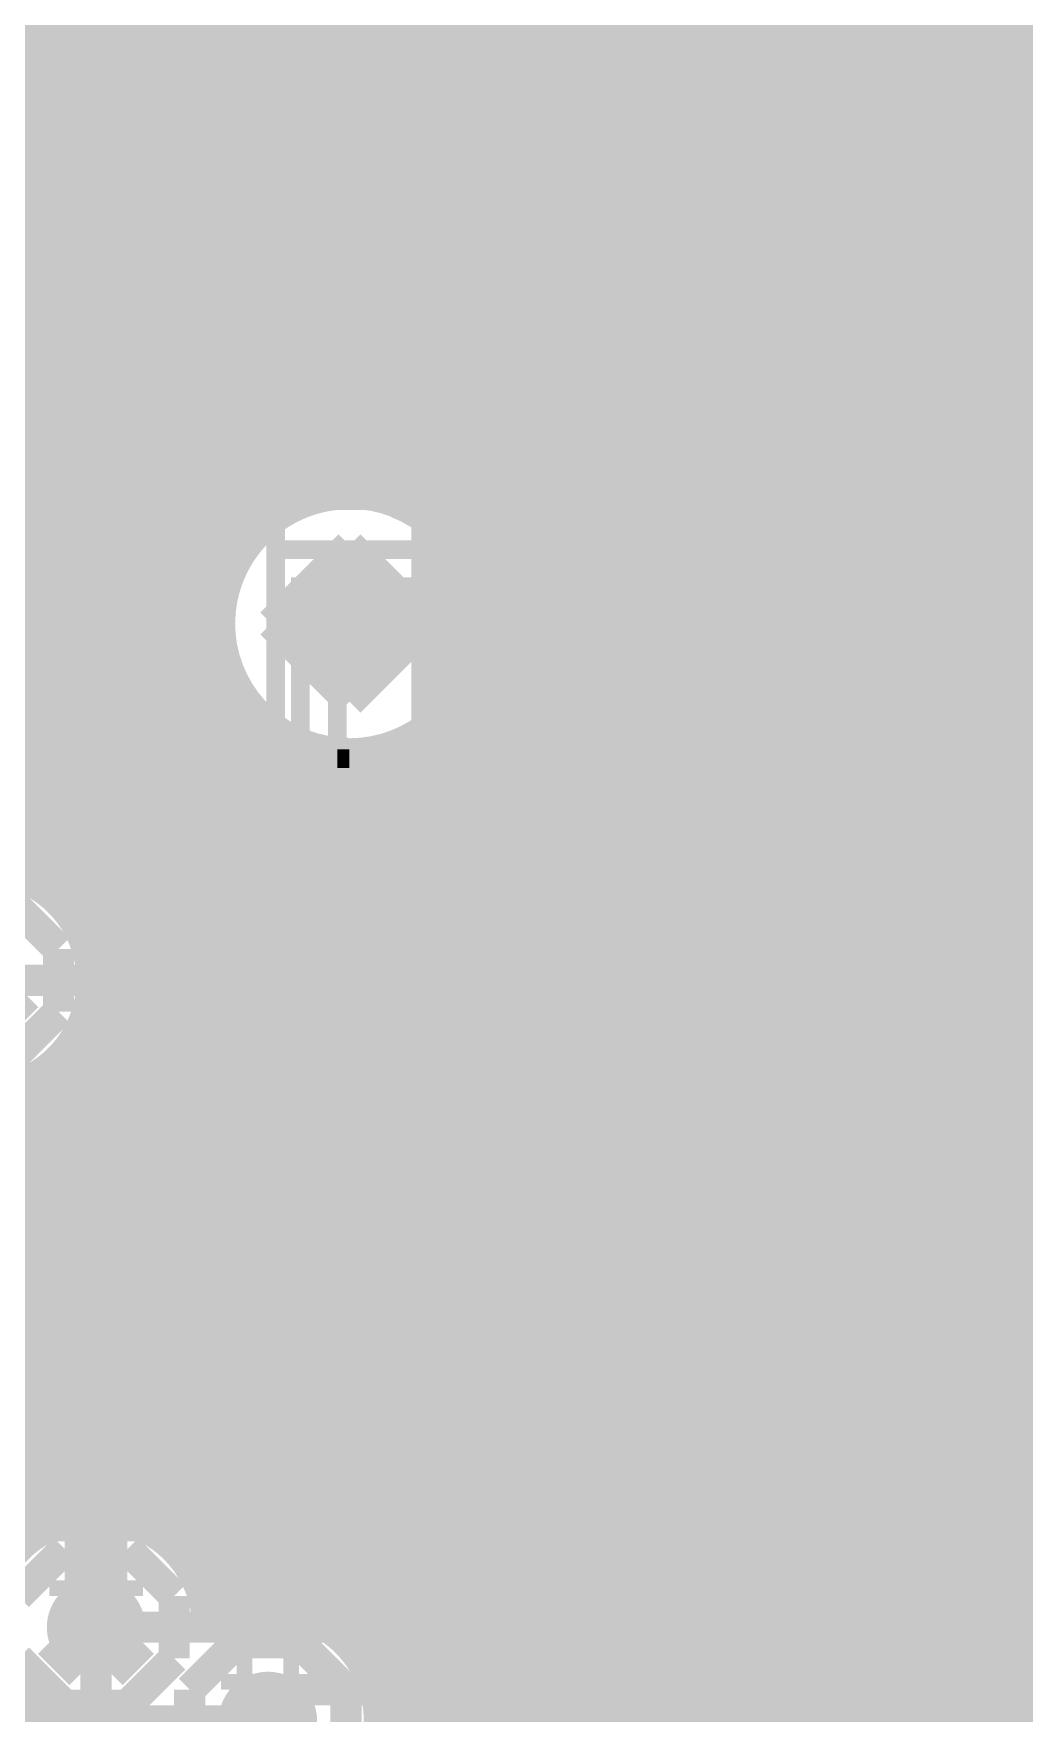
# Model space of a CAD drawing. Extents: x 980 to 1163, y 595 to 881.
# Drawn here: x 1096.91 to 1104.97, y 792.87 to 806.52 of the extents above; entities that cross this region are included whole.
import ezdxf

# ---------------------------------------------------------------- set-up
doc = ezdxf.new("R2010")
doc.units = 0
doc.header["$LTSCALE"] = 10
doc.header["$MEASUREMENT"] = 0
doc.layers.get('0').update_dxf_attribs({"linetype": 'CONTINUOUS'})
for name, color, linetype in [('22-304-2_BOT', 7, 'CONTINUOUS'), ('22-304-2_DRD', 7, 'CONTINUOUS'), ('22-304-2_DRL', 2, 'CONTINUOUS'), ('22-304-2_IN1', 4, 'CONTINUOUS'), ('22-304-2_IN2', 3, 'CONTINUOUS'), ('22-304-2_SMT', 10, 'CONTINUOUS'), ('22-304-2_SPT', 9, 'CONTINUOUS'), ('22-304-2_SST', 11, 'CONTINUOUS'), ('22-304-2_TOP', 13, 'CONTINUOUS'), ('THRUHOLE_NPT', 15, 'CONTINUOUS'), ('THRUHOLE_TAP', 7, 'CONTINUOUS')]:
    doc.layers.add(name, color=color, linetype=linetype)

# ---------------------------------------------------------------- blocks, each defined once
blk = doc.blocks.new('ROUND_16')
at = {"const_width": 0.54991}
blk.add_lwpolyline([(-0.274954, 0, 1), (0.274954, 0, 1)], format="xyb", close=True, dxfattribs=at)
blk = doc.blocks.new('ROUND_39')
at = {"const_width": 0.40005}
blk.add_lwpolyline([(-0.200024, 0, 1), (0.200024, 0, 1)], format="xyb", close=True, dxfattribs=at)
blk = doc.blocks.new('ROUND_87')
at = {"const_width": 0.10033}
blk.add_lwpolyline([(-0.050164, 0, 1), (0.050164, 0, 1)], format="xyb", close=True, dxfattribs=at)
blk = doc.blocks.new('ROUND_88')
at = {"const_width": 0.10033}
blk.add_lwpolyline([(-0.050164, 0, 1), (0.050164, 0, 1)], format="xyb", close=True, dxfattribs=at)
blk = doc.blocks.new('ROUND_42')
at = {"const_width": 0.40005}
blk.add_lwpolyline([(-0.200024, 0, 1), (0.200024, 0, 1)], format="xyb", close=True, dxfattribs=at)
blk = doc.blocks.new('ROUND_38')
at = {"const_width": 0.40005}
blk.add_lwpolyline([(-0.200024, 0, 1), (0.200024, 0, 1)], format="xyb", close=True, dxfattribs=at)
blk = doc.blocks.new('RECTANGLE_17')
blk.add_solid([(0.59944, 2.74955), (0.59944, -2.74955), (-0.59944, 2.74955), (-0.59944, -2.74955)])
blk = doc.blocks.new('ROUND_80')
at = {"const_width": 0.10033}
blk.add_lwpolyline([(-0.050164, 0, 1), (0.050164, 0, 1)], format="xyb", close=True, dxfattribs=at)

msp = doc.modelspace()

# ---------------------------------------------------------------- linework, layer by layer
at = {"layer": '22-304-2_BOT', "const_width": 0.254}
for points in [[(1128.279, 808.453), (1128.279, 808.427), (1126.247, 806.395), (1095.259, 806.395), (1094.878, 806.014)], [(1109.09, 805.735), (1095.742, 805.735)], [(1109.09, 805.76), (1095.749, 805.76)], [(1096.91, 805.76), (1096.91, 803.982)], [(1097.139, 805.76), (1097.139, 803.982)], [(1097.367, 805.76), (1097.367, 803.982)], [(1097.596, 805.76), (1097.596, 803.982)], [(1097.825, 805.76), (1097.825, 803.982)], [(1098.053, 805.76), (1098.053, 803.982)], [(1098.282, 805.76), (1098.282, 803.982)], [(1098.51, 805.76), (1098.51, 803.982)], [(1098.739, 805.76), (1098.739, 803.982)], [(1098.968, 805.76), (1098.968, 803.982)], [(1099.196, 805.76), (1099.196, 803.982)], [(1099.425, 805.76), (1099.425, 803.982)], [(1099.653, 805.76), (1099.653, 803.982)], [(1099.882, 805.76), (1099.882, 803.982)], [(1100.111, 805.76), (1100.111, 803.982)], [(1100.339, 805.76), (1100.339, 803.982)], [(1100.568, 805.76), (1100.568, 803.982)], [(1100.796, 805.76), (1100.796, 803.982)], [(1101.025, 805.76), (1101.025, 803.982)], [(1101.254, 805.76), (1101.254, 803.982)], [(1101.482, 805.76), (1101.482, 803.929)], [(1101.711, 805.76), (1101.711, 803.761)], [(1101.939, 805.76), (1101.939, 803.533)], [(1102.168, 805.76), (1102.168, 803.304)], [(1102.397, 805.76), (1102.397, 803.075)], [(1102.625, 805.76), (1102.625, 802.847)], [(1102.854, 805.76), (1102.854, 802.618)], [(1103.082, 805.76), (1103.082, 802.39)], [(1103.311, 805.76), (1103.311, 802.161)], [(1103.54, 805.76), (1103.54, 801.932)], [(1103.768, 805.76), (1103.768, 801.704)], [(1103.997, 805.76), (1103.997, 801.475)], [(1104.225, 805.76), (1104.225, 801.442)], [(1104.454, 805.76), (1104.454, 801.442)], [(1104.683, 805.76), (1104.683, 801.442)], [(1104.911, 805.76), (1104.911, 801.442)], [(1109.09, 805.506), (1095.63, 805.506)], [(1109.09, 805.278), (1095.409, 805.278)], [(1109.09, 805.049), (1050.596, 805.049)], [(1109.09, 804.82), (1050.825, 804.82)], [(1109.09, 804.592), (1066.491, 804.592)], [(1109.09, 804.363), (1066.776, 804.363)], [(1109.09, 804.135), (1086.44, 804.135)], [(1101.228, 803.982), (1086.636, 803.982)], [(1110.692, 803.906), (1101.531, 803.906)], [(1101.68, 803.792), (1104.03, 801.442)], [(1110.921, 803.677), (1101.795, 803.677)], [(1138.82, 796.87), (1138.82, 800.045), (1136.915, 801.95), (1130.819, 801.95), (1129.676, 800.807), (1103.768, 800.807), (1101.228, 803.347), (1085.988, 803.347)], [(1111.15, 803.449), (1102.023, 803.449)], [(1107.776, 803.22), (1102.252, 803.22)], [(1107.337, 802.992), (1102.48, 802.992)], [(1099.097, 802.712), (1086.636, 802.712)], [(1096.91, 802.712), (1096.91, 799.624)], [(1097.139, 802.712), (1097.139, 799.461)], [(1097.367, 802.712), (1097.367, 799.461)], [(1097.596, 802.712), (1097.596, 799.461)], [(1097.825, 802.712), (1097.825, 799.461)], [(1098.053, 802.712), (1098.053, 799.461)], [(1098.282, 802.712), (1098.282, 799.461)], [(1098.51, 802.712), (1098.51, 802.151)], [(1098.739, 802.712), (1098.739, 802.481)], [(1098.968, 802.712), (1098.968, 802.651)], [(1100.964, 802.712), (1099.859, 802.712)], [(1100.111, 802.712), (1100.111, 802.572)], [(1100.339, 802.712), (1100.339, 802.341)], [(1100.568, 802.712), (1100.568, 799.461)], [(1100.796, 802.712), (1100.796, 799.461)], [(1100.964, 802.712), (1103.319, 800.358)], [(1106.072, 802.763), (1102.709, 802.763)], [(1098.797, 802.534), (1092.877, 802.534)], [(1101.142, 802.534), (1100.159, 802.534)], [(1101.025, 802.651), (1101.025, 799.461)], [(1105.597, 802.534), (1102.938, 802.534)], [(1101.254, 802.423), (1101.254, 799.461)], [(1098.594, 802.306), (1093.377, 802.306)], [(1101.371, 802.306), (1100.362, 802.306)], [(1105.394, 802.306), (1103.166, 802.306)], [(1101.482, 802.194), (1101.482, 799.461)], [(1098.48, 802.077), (1093.611, 802.077)], [(1101.599, 802.077), (1100.476, 802.077)], [(1105.282, 802.077), (1103.395, 802.077)], [(1098.429, 801.849), (1093.758, 801.849)], [(1101.828, 801.849), (1100.53, 801.849)], [(1101.711, 801.965), (1101.711, 799.461)], [(1105.229, 801.849), (1103.623, 801.849)], [(1101.939, 801.737), (1101.939, 799.461)], [(1098.427, 801.62), (1093.844, 801.62)], [(1102.056, 801.62), (1100.53, 801.62)], [(1105.226, 801.62), (1103.852, 801.62)], [(1102.168, 801.508), (1102.168, 799.461)], [(1105.259, 801.442), (1104.03, 801.442)], [(1098.475, 801.391), (1093.888, 801.391)], [(1098.51, 801.3), (1098.51, 799.461)], [(1102.285, 801.391), (1100.482, 801.391)], [(1098.584, 801.163), (1093.895, 801.163)], [(1102.514, 801.163), (1100.375, 801.163)], [(1102.397, 801.28), (1102.397, 799.461)], [(1100.339, 801.109), (1100.339, 799.461)], [(1102.625, 801.051), (1102.625, 799.461)], [(1098.777, 800.934), (1093.895, 800.934)], [(1098.739, 800.97), (1098.739, 799.461)], [(1100.111, 800.878), (1100.111, 799.461)], [(1102.742, 800.934), (1100.179, 800.934)], [(1098.968, 800.8), (1098.968, 799.461)], [(1099.882, 800.749), (1099.882, 799.461)], [(1102.854, 800.822), (1102.854, 799.461)], [(1099.201, 800.706), (1093.89, 800.706)], [(1099.196, 800.706), (1099.196, 799.461)], [(1099.425, 800.67), (1099.425, 799.461)], [(1099.653, 800.683), (1099.653, 799.461)], [(1102.971, 800.706), (1099.758, 800.706)], [(1103.199, 800.477), (1093.85, 800.477)], [(1103.082, 800.594), (1103.082, 799.461)], [(1103.311, 800.365), (1103.311, 799.461)], [(1103.466, 800.248), (1093.766, 800.248)], [(1103.54, 800.215), (1103.54, 799.461)], [(1129.676, 800.172), (1103.768, 800.172)], [(1103.768, 800.172), (1103.768, 799.461)], [(1103.997, 800.172), (1103.997, 799.461)], [(1104.225, 800.172), (1104.225, 799.461)], [(1104.454, 800.172), (1104.454, 799.461)], [(1104.683, 800.172), (1104.683, 799.461)], [(1104.911, 800.172), (1104.911, 799.461)], [(1137.947, 800.02), (1093.624, 800.02)], [(1138.175, 799.791), (1093.395, 799.791)], [(1121.983, 799.563), (1097.009, 799.563)], [(1121.866, 799.461), (1097.126, 799.461)], [(1096.478, 798.826), (1122.513, 798.826)], [(1119.006, 798.191), (1097.126, 798.191)], [(1119.006, 798.191), (1097.126, 798.191)], [(1097.139, 798.191), (1097.139, 797.124)], [(1097.367, 798.191), (1097.367, 797.124)], [(1097.596, 798.191), (1097.596, 797.124)], [(1097.825, 798.191), (1097.825, 797.124)], [(1098.053, 798.191), (1098.053, 797.124)], [(1098.282, 798.191), (1098.282, 797.124)], [(1098.51, 798.191), (1098.51, 797.124)], [(1098.739, 798.191), (1098.739, 797.124)], [(1098.968, 798.191), (1098.968, 797.124)], [(1099.196, 798.191), (1099.196, 797.124)], [(1099.425, 798.191), (1099.425, 797.124)], [(1099.653, 798.191), (1099.653, 797.124)], [(1099.882, 798.191), (1099.882, 797.124)], [(1100.111, 798.191), (1100.111, 797.124)], [(1100.339, 798.191), (1100.339, 797.124)], [(1100.568, 798.191), (1100.568, 797.124)], [(1100.796, 798.191), (1100.796, 797.124)], [(1101.025, 798.191), (1101.025, 797.124)], [(1101.254, 798.191), (1101.254, 797.124)], [(1101.482, 798.191), (1101.482, 797.124)], [(1101.711, 798.191), (1101.711, 797.124)], [(1101.939, 798.191), (1101.939, 797.124)], [(1102.168, 798.191), (1102.168, 797.124)], [(1102.397, 798.191), (1102.397, 797.124)], [(1102.625, 798.191), (1102.625, 797.124)], [(1102.854, 798.191), (1102.854, 797.124)], [(1103.082, 798.191), (1103.082, 797.124)], [(1103.311, 798.191), (1103.311, 797.124)], [(1103.54, 798.191), (1103.54, 797.124)], [(1103.768, 798.191), (1103.768, 797.124)], [(1103.997, 798.191), (1103.997, 797.124)], [(1104.225, 798.191), (1104.225, 797.124)], [(1104.454, 798.191), (1104.454, 797.124)], [(1104.683, 798.191), (1104.683, 797.124)], [(1104.911, 798.191), (1104.911, 797.124)], [(1096.91, 798.028), (1096.91, 797.124)], [(1111.332, 797.962), (1096.758, 797.962)], [(1111.127, 797.734), (1093.758, 797.734)], [(1111.025, 797.505), (1093.611, 797.505)], [(1110.989, 797.277), (1093.377, 797.277)], [(1108.34, 797.124), (1093.116, 797.124)], [(1088.909, 795.981), (1089.417, 796.489), (1108.34, 796.489), (1110.753, 794.076), (1129.041, 794.076), (1129.676, 793.441), (1131.708, 793.441), (1132.089, 793.822), (1138.947, 793.822), (1140.065, 794.94), (1140.344, 794.94)], [(1107.197, 795.473), (1095.132, 795.473)], [(1106.633, 794.762), (1095.696, 794.762)], [(1106.55, 794.838), (1095.78, 794.838)], [(1096.91, 794.838), (1096.91, 794.32)], [(1097.139, 794.838), (1097.139, 794.432)], [(1097.367, 794.838), (1097.367, 794.475)], [(1097.596, 794.838), (1097.596, 794.457)], [(1097.825, 794.838), (1097.825, 794.378)], [(1098.053, 794.838), (1098.053, 794.216)], [(1098.282, 794.838), (1098.282, 794.203)], [(1098.51, 794.838), (1098.51, 794.203)], [(1098.739, 794.838), (1098.739, 794.203)], [(1098.968, 794.838), (1098.968, 794.203)], [(1099.196, 794.838), (1099.196, 794.203)], [(1099.425, 794.838), (1099.425, 794.203)], [(1099.653, 794.838), (1099.653, 794.203)], [(1099.882, 794.838), (1099.882, 794.203)], [(1100.111, 794.838), (1100.111, 794.203)], [(1100.339, 794.838), (1100.339, 794.203)], [(1100.568, 794.838), (1100.568, 794.203)], [(1100.796, 794.838), (1100.796, 794.203)], [(1101.025, 794.838), (1101.025, 794.203)], [(1101.254, 794.838), (1101.254, 794.203)], [(1101.482, 794.838), (1101.482, 794.203)], [(1101.711, 794.838), (1101.711, 794.203)], [(1101.939, 794.838), (1101.939, 794.203)], [(1102.168, 794.838), (1102.168, 794.203)], [(1102.397, 794.838), (1102.397, 794.203)], [(1102.625, 794.838), (1102.625, 794.203)], [(1102.854, 794.838), (1102.854, 794.203)], [(1103.082, 794.838), (1103.082, 794.203)], [(1103.311, 794.838), (1103.311, 794.203)], [(1103.54, 794.838), (1103.54, 794.203)], [(1103.768, 794.838), (1103.768, 794.203)], [(1103.997, 794.838), (1103.997, 794.203)], [(1104.225, 794.838), (1104.225, 794.203)], [(1104.454, 794.838), (1104.454, 794.203)], [(1104.683, 794.838), (1104.683, 794.203)], [(1104.911, 794.838), (1104.911, 794.203)], [(1109.397, 794.533), (1093.243, 794.533)], [(1096.887, 794.305), (1093.471, 794.305)], [(1109.626, 794.305), (1097.949, 794.305)], [(1109.727, 794.203), (1098.066, 794.203)], [(1097.418, 793.568), (1123.301, 793.568), (1124.469, 792.4)], [(1142.503, 791.155), (1123.326, 791.155), (1121.421, 793.06), (1099.069, 793.06), (1098.815, 792.806)], [(1096.91, 792.816), (1096.91, 790.866)], [(1097.825, 792.755), (1097.825, 789.951)]]:
    msp.add_lwpolyline(points, dxfattribs=at)
for points in [[(1101.678, 803.797, 0.198912), (1101.228, 803.983)], [(1101.678, 803.797, 0.198912), (1101.228, 803.983)], [(1099.097, 802.712, 0.309856), (1098.422, 801.727)], [(1100.537, 801.727, 0.309856), (1099.859, 802.712)], [(1098.422, 801.727, 0.414214), (1099.478, 800.67)], [(1099.478, 800.667, 0.414214), (1100.537, 801.727)], [(1103.319, 800.358, 0.198912), (1103.768, 800.171)], [(1097.126, 799.461, 0.201487), (1096.478, 799.733)], [(1096.478, 797.919, 0.201486), (1097.126, 798.191)], [(1097.418, 794.475, 0.414214), (1096.511, 793.568)], [(1098.066, 794.203, 0.201487), (1097.418, 794.475)], [(1096.511, 793.568, 0.414214), (1097.418, 792.661)], [(1097.418, 792.661, 0.143513), (1097.908, 792.805)], [(1097.906, 792.804, 0.369628), (1098.678, 791.91)]]:
    msp.add_lwpolyline(points, format="xyb", dxfattribs=at)
at = {"layer": '22-304-2_DRD', "const_width": 0.254}
for points in [[(1099.478, 802.362), (1098.843, 801.727)], [(1100.113, 801.727), (1099.478, 802.362)], [(1098.843, 801.727), (1099.478, 801.092)], [(1099.478, 801.092), (1100.113, 801.727)], [(1097.113, 799.08), (1096.732, 799.461)], [(1097.113, 798.572), (1097.113, 799.08)], [(1096.859, 798.699), (1096.605, 798.445)], [(1096.732, 798.191), (1097.113, 798.572)], [(1097.164, 794.203), (1096.783, 793.822)], [(1097.672, 794.203), (1097.164, 794.203)], [(1098.053, 793.822), (1097.672, 794.203)], [(1097.164, 793.949), (1097.164, 793.822)], [(1097.291, 793.949), (1097.164, 793.949)], [(1097.291, 793.822), (1097.291, 793.949)], [(1097.545, 793.949), (1097.545, 793.822)], [(1097.672, 793.949), (1097.545, 793.949)], [(1097.672, 793.822), (1097.672, 793.949)], [(1097.164, 793.822), (1097.291, 793.822)], [(1097.545, 793.822), (1097.672, 793.822)], [(1098.053, 793.314), (1098.053, 793.822)], [(1097.291, 793.187), (1097.037, 793.441)], [(1097.799, 793.441), (1097.545, 793.187)], [(1098.561, 793.441), (1098.18, 793.06)], [(1099.069, 793.441), (1098.561, 793.441)], [(1099.45, 793.06), (1099.069, 793.441)], [(1096.783, 793.314), (1097.164, 792.933)], [(1097.672, 792.933), (1098.053, 793.314)], [(1097.545, 793.187), (1097.291, 793.187)], [(1098.561, 793.187), (1098.561, 793.06)], [(1098.688, 793.187), (1098.561, 793.187)], [(1098.688, 793.06), (1098.688, 793.187)], [(1098.942, 793.187), (1098.942, 793.06)], [(1099.069, 793.187), (1098.942, 793.187)], [(1099.069, 793.06), (1099.069, 793.187)], [(1098.18, 793.06), (1098.18, 792.552)], [(1098.561, 793.06), (1098.688, 793.06)], [(1098.942, 793.06), (1099.069, 793.06)], [(1099.45, 792.552), (1099.45, 793.06)], [(1097.164, 792.933), (1097.672, 792.933)]]:
    msp.add_lwpolyline(points, dxfattribs=at)
at = {"layer": '22-304-2_IN1'}
for points, const_width in [([(1098.409, 826.334), (1098.409, 795.473)], 0.254), ([(1098.637, 826.334), (1098.637, 802.367)], 0.254), ([(1098.866, 826.334), (1098.866, 802.588)], 0.254), ([(1099.095, 826.334), (1099.095, 802.71)], 0.254), ([(1099.323, 826.334), (1099.323, 802.771)], 0.254), ([(1101.381, 826.334), (1101.381, 795.473)], 0.254), ([(1101.609, 826.334), (1101.609, 795.473)], 0.254), ([(1101.838, 826.334), (1101.838, 795.473)], 0.254), ([(1102.066, 826.334), (1102.066, 795.473)], 0.254), ([(1102.295, 826.334), (1102.295, 795.473)], 0.254), ([(1102.524, 826.334), (1102.524, 795.473)], 0.254), ([(1098.18, 819.237), (1098.18, 795.473)], 0.254), ([(1096.809, 819.057), (1096.809, 799.672)], 0.254), ([(1097.037, 818.907), (1097.037, 799.54)], 0.254), ([(1097.952, 818.996), (1097.952, 795.473)], 0.254), ([(1097.266, 818.836), (1097.266, 799.278)], 0.254), ([(1097.494, 818.826), (1097.494, 795.473)], 0.254), ([(1097.723, 818.874), (1097.723, 795.473)], 0.254), ([(1102.752, 816.855), (1102.752, 795.473)], 0.254), ([(1102.981, 816.207), (1102.981, 795.473)], 0.254), ([(1103.209, 815.793), (1103.209, 795.473)], 0.254), ([(1103.438, 815.476), (1103.438, 795.473)], 0.254), ([(1103.667, 815.222), (1103.667, 795.473)], 0.254), ([(1103.895, 815.011), (1103.895, 795.473)], 0.254), ([(1104.124, 814.833), (1104.124, 795.473)], 0.254), ([(1104.352, 814.683), (1104.352, 795.473)], 0.254), ([(1104.581, 814.559), (1104.581, 795.473)], 0.254), ([(1104.81, 814.452), (1104.81, 795.473)], 0.254), ([(1105.038, 814.366), (1105.038, 795.473)], 0.254), ([(1099.552, 808), (1099.552, 802.781)], 0.254), ([(1101.152, 808.049), (1101.152, 795.473)], 0.254), ([(1099.78, 807.736), (1099.78, 802.74)], 0.254), ([(1100.923, 807.757), (1100.923, 795.473)], 0.254), ([(1100.009, 807.607), (1100.009, 802.641)], 0.254), ([(1100.695, 807.617), (1100.695, 795.473)], 0.254), ([(1100.238, 807.551), (1100.238, 802.463)], 0.254), ([(1100.466, 807.553), (1100.466, 802.105)], 0.254), ([(1145.043, 806.548), (1095.612, 806.548)], 0.254), ([(1145.043, 806.319), (1095.732, 806.319)], 0.254), ([(1145.043, 806.09), (1095.783, 806.09)], 0.254), ([(1113.524, 805.862), (1095.772, 805.862)], 0.254), ([(1113.303, 805.633), (1095.701, 805.633)], 0.254), ([(1113.192, 805.405), (1095.551, 805.405)], 0.254), ([(1113.148, 805.176), (1095.226, 805.176)], 0.254), ([(1113.164, 804.947), (1077.736, 804.947)], 0.254), ([(1113.242, 804.719), (1077.657, 804.719)], 0.254), ([(1113.408, 804.49), (1077.495, 804.49)], 0.254), ([(1113.776, 804.262), (1082.841, 804.262)], 0.254), ([(1117.83, 804.033), (1086.583, 804.033)], 0.254), ([(1117.743, 803.804), (1086.773, 803.804)], 0.254), ([(1117.72, 803.576), (1086.867, 803.576)], 0.254), ([(1117.756, 803.347), (1086.895, 803.347)], 0.254), ([(1107.507, 803.119), (1086.867, 803.119)], 0.254), ([(1107.243, 802.89), (1086.773, 802.89)], 0.254), ([(1098.985, 802.661), (1086.583, 802.661)], 0.254), ([(1105.785, 802.661), (1099.971, 802.661)], 0.254), ([(1098.693, 802.433), (1093.169, 802.433)], 0.254), ([(1105.493, 802.433), (1100.266, 802.433)], 0.254), ([(1098.536, 802.204), (1093.497, 802.204)], 0.254), ([(1105.335, 802.204), (1100.421, 802.204)], 0.254), ([(1098.452, 801.976), (1093.684, 801.976)], 0.254), ([(1105.252, 801.976), (1100.507, 801.976)], 0.254), ([(1098.422, 801.747), (1093.804, 801.747)], 0.254), ([(1105.221, 801.747), (1100.535, 801.747)], 0.254), ([(1098.442, 801.518), (1093.87, 801.518)], 0.254), ([(1105.241, 801.518), (1100.515, 801.518)], 0.254), ([(1098.516, 801.29), (1093.893, 801.29)], 0.254), ([(1105.315, 801.29), (1100.441, 801.29)], 0.254), ([(1100.466, 801.346), (1100.466, 795.473)], 0.254), ([(1098.655, 801.061), (1093.895, 801.061)], 0.254), ([(1098.637, 801.084), (1098.637, 795.473)], 0.254), ([(1105.457, 801.061), (1100.301, 801.061)], 0.254), ([(1100.238, 800.988), (1100.238, 795.473)], 0.254), ([(1098.912, 800.833), (1093.895, 800.833)], 0.254), ([(1098.866, 800.863), (1098.866, 795.473)], 0.254), ([(1099.095, 800.741), (1099.095, 795.473)], 0.254), ([(1100.009, 800.81), (1100.009, 795.473)], 0.254), ([(1105.714, 800.833), (1100.045, 800.833)], 0.254), ([(1099.323, 800.68), (1099.323, 795.473)], 0.254), ([(1099.552, 800.67), (1099.552, 795.473)], 0.254), ([(1099.78, 800.711), (1099.78, 795.473)], 0.254), ([(1145.043, 800.604), (1093.878, 800.604)], 0.254), ([(1145.043, 800.375), (1093.819, 800.375)], 0.254), ([(1145.043, 800.147), (1093.71, 800.147)], 0.254), ([(1145.043, 799.918), (1093.537, 799.918)], 0.254), ([(1122.234, 799.69), (1096.758, 799.69)], 0.254), ([(1121.866, 799.461), (1097.126, 799.461)], 0.254), ([(1121.701, 799.232), (1097.289, 799.232)], 0.254), ([(1121.622, 799.004), (1097.367, 799.004)], 0.254), ([(1116.941, 798.775), (1097.385, 798.775)], 0.254), ([(1116.699, 798.547), (1097.342, 798.547)], 0.254), ([(1116.577, 798.318), (1097.23, 798.318)], 0.254), ([(1097.266, 798.374), (1097.266, 795.473)], 0.254), ([(1111.548, 798.089), (1097.009, 798.089)], 0.254), ([(1097.037, 798.11), (1097.037, 795.473)], 0.254), ([(1096.809, 797.98), (1096.809, 795.473)], 0.254), ([(1111.223, 797.861), (1093.814, 797.861)], 0.254), ([(1111.073, 797.632), (1093.702, 797.632)], 0.254), ([(1111.002, 797.404), (1093.522, 797.404)], 0.254), ([(1110.992, 797.175), (1093.22, 797.175)], 0.254), ([(1111.04, 796.946), (1084.977, 796.946)], 0.254), ([(1111.162, 796.718), (1089.44, 796.718)], 0.254), ([(1111.404, 796.489), (1089.661, 796.489)], 0.254), ([(1106.745, 796.261), (1095.584, 796.261)], 0.254), ([(1106.481, 796.032), (1095.846, 796.032)], 0.254), ([(1106.351, 795.803), (1095.978, 795.803)], 0.254), ([(1106.296, 795.575), (1096.034, 795.575)], 0.254), ([(1106.29, 795.473), (1096.039, 795.473)], 0.254), ([(1138.439, 782.773), (1138.439, 786.202), (1137.804, 786.837), (1131.962, 786.837), (1124.342, 794.457), (1101.355, 794.457), (1101.228, 794.584), (1096.148, 794.584), (1095.64, 794.076), (1051.825, 794.076), (1046.11, 788.361), (1046.11, 772.486), (1046.872, 771.724)], 0.635)]:
    msp.add_lwpolyline(points, dxfattribs=dict(at, const_width=const_width))
at = {"layer": '22-304-2_IN1', "const_width": 0.254}
for points in [[(1099.478, 802.783, 0.414214), (1098.422, 801.727)], [(1100.537, 801.727, 0.414214), (1099.478, 802.786)], [(1098.422, 801.727, 0.414214), (1099.478, 800.67)], [(1099.478, 800.667, 0.414214), (1100.537, 801.727)], [(1097.385, 798.826, 0.414214), (1096.478, 799.733)], [(1096.478, 797.919, 0.414214), (1097.385, 798.826)]]:
    msp.add_lwpolyline(points, format="xyb", dxfattribs=at)
at = {"layer": '22-304-2_IN2', "const_width": 0.254}
for points in [[(1102.168, 834.64), (1102.168, 776.05)], [(1102.397, 834.516), (1102.397, 776.04)], [(1101.939, 834.322), (1101.939, 776.007)], [(1101.711, 834.117), (1101.711, 775.902)], [(1101.482, 833.977), (1101.482, 775.712)], [(1098.968, 829.626), (1098.968, 802.783)], [(1099.196, 829.656), (1099.196, 802.867)], [(1098.739, 822.113), (1098.739, 802.639)], [(1098.51, 821.785), (1098.51, 802.392)], [(1098.282, 819.176), (1098.282, 794.122)], [(1098.053, 818.922), (1098.053, 794.373)], [(1096.91, 818.839), (1096.91, 799.756)], [(1097.825, 818.788), (1097.825, 794.511)], [(1097.139, 818.742), (1097.139, 799.611)], [(1097.367, 818.704), (1097.367, 799.339)], [(1097.596, 818.719), (1097.596, 794.579)], [(1102.625, 816.878), (1102.625, 775.979)], [(1102.854, 816.2), (1102.854, 775.852)], [(1103.082, 815.77), (1103.082, 775.618)], [(1103.311, 815.445), (1103.311, 735.61)], [(1103.54, 815.184), (1103.54, 735.428)], [(1103.768, 814.963), (1103.768, 735.209)], [(1103.997, 814.78), (1103.997, 734.95)], [(1104.225, 814.622), (1104.225, 734.627)], [(1104.454, 814.49), (1104.454, 776.898)], [(1104.683, 814.378), (1104.683, 777.264)], [(1104.911, 814.284), (1104.911, 777.442)], [(1099.425, 807.985), (1099.425, 802.9)], [(1101.254, 807.985), (1101.254, 775.293)], [(1099.653, 807.688), (1099.653, 802.887)], [(1101.025, 807.688), (1101.025, 736.317)], [(1099.882, 807.533), (1099.882, 802.829)], [(1100.111, 807.452), (1100.111, 802.717)], [(1100.568, 807.452), (1100.568, 802.169)], [(1100.796, 807.533), (1100.796, 736.299)], [(1100.339, 807.426), (1100.339, 802.527)], [(1143.527, 806.421), (1095.821, 806.421)], [(1143.527, 806.192), (1095.889, 806.192)], [(1113.463, 805.963), (1095.902, 805.963)], [(1113.23, 805.735), (1095.866, 805.735)], [(1113.103, 805.506), (1095.77, 805.506)], [(1113.039, 805.278), (1095.592, 805.278)], [(1113.032, 805.049), (1095.226, 805.049)], [(1113.075, 804.82), (1029.293, 804.82)], [(1113.179, 804.592), (1029.448, 804.592)], [(1113.367, 804.363), (1086.133, 804.363)], [(1113.786, 804.135), (1086.646, 804.135)], [(1117.647, 803.906), (1086.849, 803.906)], [(1117.604, 803.677), (1086.959, 803.677)], [(1117.611, 803.449), (1087.009, 803.449)], [(1107.446, 803.22), (1087.007, 803.22)], [(1107.174, 802.992), (1086.951, 802.992)], [(1098.924, 802.763), (1086.832, 802.763)], [(1105.724, 802.763), (1100.032, 802.763)], [(1098.625, 802.534), (1093.23, 802.534)], [(1105.424, 802.534), (1100.332, 802.534)], [(1098.455, 802.306), (1093.56, 802.306)], [(1105.257, 802.306), (1100.502, 802.306)], [(1098.356, 802.077), (1093.758, 802.077)], [(1105.158, 802.077), (1100.601, 802.077)], [(1098.31, 801.849), (1093.888, 801.849)], [(1105.109, 801.849), (1100.649, 801.849)], [(1098.307, 801.62), (1093.969, 801.62)], [(1105.107, 801.62), (1100.649, 801.62)], [(1098.35, 801.391), (1094.007, 801.391)], [(1105.153, 801.391), (1100.606, 801.391)], [(1098.447, 801.163), (1094.012, 801.163)], [(1105.247, 801.163), (1100.512, 801.163)], [(1100.568, 801.282), (1100.568, 792.057)], [(1098.51, 801.059), (1098.51, 793.787)], [(1098.61, 800.934), (1094.012, 800.934)], [(1100.339, 800.924), (1100.339, 792.476)], [(1105.409, 800.934), (1100.349, 800.934)], [(1098.739, 800.812), (1098.739, 793.83)], [(1098.894, 800.706), (1094.01, 800.706)], [(1098.968, 800.667), (1098.968, 793.82)], [(1099.882, 800.622), (1099.882, 792.771)], [(1105.694, 800.706), (1100.062, 800.706)], [(1100.111, 800.734), (1100.111, 792.666)], [(1143.527, 800.477), (1093.971, 800.477)], [(1099.196, 800.584), (1099.196, 793.759)], [(1099.425, 800.551), (1099.425, 793.632)], [(1099.653, 800.563), (1099.653, 793.398)], [(1143.527, 800.248), (1093.895, 800.248)], [(1143.527, 800.02), (1093.771, 800.02)], [(1122.165, 799.791), (1096.826, 799.791)], [(1121.8, 799.563), (1097.192, 799.563)], [(1121.622, 799.334), (1097.37, 799.334)], [(1121.525, 799.105), (1097.467, 799.105)], [(1119.344, 798.877), (1097.502, 798.877)], [(1119.09, 798.648), (1097.489, 798.648)], [(1097.367, 798.313), (1097.367, 794.592)], [(1118.955, 798.42), (1097.421, 798.42)], [(1111.485, 798.191), (1097.284, 798.191)], [(1097.139, 798.041), (1097.139, 794.556)], [(1096.91, 797.894), (1096.91, 794.46)], [(1111.157, 797.962), (1097.032, 797.962)], [(1110.989, 797.734), (1093.888, 797.734)], [(1110.901, 797.505), (1093.86, 797.505)], [(1110.87, 797.277), (1093.86, 797.277)], [(1110.89, 797.048), (1093.86, 797.048)], [(1110.964, 796.819), (1093.86, 796.819)], [(1111.111, 796.591), (1093.86, 796.591)], [(1106.684, 796.362), (1095.645, 796.362)], [(1106.412, 796.134), (1095.917, 796.134)], [(1106.265, 795.905), (1096.062, 795.905)], [(1106.191, 795.676), (1096.138, 795.676)], [(1106.171, 795.448), (1096.158, 795.448)], [(1106.202, 795.219), (1096.125, 795.219)], [(1106.29, 794.991), (1096.037, 794.991)], [(1106.458, 794.762), (1095.871, 794.762)], [(1097.07, 794.533), (1095.544, 794.533)], [(1106.786, 794.533), (1097.766, 794.533)], [(1128.912, 794.305), (1098.132, 794.305)], [(1128.97, 794.076), (1098.31, 794.076)], [(1129.092, 793.848), (1098.406, 793.848)], [(1129.316, 793.619), (1099.44, 793.619)], [(1135.056, 793.39), (1099.659, 793.39)], [(1134.937, 793.162), (1099.778, 793.162)], [(1134.584, 792.933), (1099.834, 792.933)], [(1099.841, 792.781), (1099.84, 792.806)]]:
    msp.add_lwpolyline(points, dxfattribs=at)
for points in [[(1099.478, 802.903, 0.414214), (1098.302, 801.727)], [(1100.654, 801.727, 0.414214), (1099.478, 802.903)], [(1098.302, 801.727, 0.414214), (1099.478, 800.551)], [(1099.478, 800.551, 0.414214), (1100.654, 801.727)], [(1097.505, 798.826, 0.414214), (1096.478, 799.852)], [(1096.478, 797.8, 0.414214), (1097.505, 798.826)], [(1097.418, 794.594, 0.414214), (1096.392, 793.568)], [(1098.427, 793.756, 0.361213), (1097.418, 794.594)], [(1098.815, 793.832, 0.097386), (1098.427, 793.756)], [(1099.841, 792.806, 0.414214), (1098.815, 793.832)], [(1096.392, 793.568, 0.414214), (1097.418, 792.542)], [(1100.603, 791.79, 0.339789), (1099.841, 792.781)]]:
    msp.add_lwpolyline(points, format="xyb", dxfattribs=at)
at = {"layer": '22-304-2_SST', "const_width": 0.152}
for points in [[(1100.88, 802.725), (1100.88, 804.726), (1100.581, 804.726), (1100.278, 804.726), (1100.278, 802.725)], [(1104.878, 802.725), (1104.878, 804.726), (1104.579, 804.726), (1104.279, 804.726), (1104.279, 802.725), (1100.581, 802.725)], [(1101.876, 803.901), (1101.876, 803.731), (1101.937, 803.563), (1102.173, 803.563), (1102.232, 803.731), (1102.232, 804.579)], [(1102.293, 804.579), (1102.054, 804.579)], [(1102.714, 804.071), (1103.07, 804.071), (1103.131, 803.901), (1103.131, 803.731), (1103.07, 803.563), (1102.714, 803.563), (1102.656, 803.731), (1102.656, 803.901), (1102.892, 804.579)], [(1103.53, 802.026), (1103.53, 802.326), (1101.63, 802.326), (1101.63, 802.026), (1099.079, 802.026), (1099.079, 800.025), (1098.879, 800.025), (1098.879, 802.326), (1100.38, 802.326), (1100.38, 802.725), (1098.879, 802.725), (1098.879, 802.326)], [(1105.379, 802.725), (1100.38, 802.725)], [(1101.879, 802.326), (1101.879, 802.176), (1102.178, 801.877)], [(1103.281, 802.326), (1103.281, 802.176), (1102.978, 801.877), (1102.978, 801.727), (1102.178, 801.727), (1102.178, 801.877), (1102.178, 802.326)], [(1102.978, 801.877), (1102.978, 802.326)], [(1099.079, 802.026), (1099.379, 801.727), (1100.38, 801.727)], [(1101.63, 802.026), (1101.929, 801.727), (1100.38, 801.727), (1100.38, 801.925), (1099.379, 801.925), (1099.379, 801.727), (1099.379, 800.025)], [(1106.379, 800.025), (1106.379, 801.727), (1106.379, 801.925), (1105.379, 801.925), (1105.379, 801.727), (1106.379, 801.727), (1106.679, 802.026), (1103.53, 802.026), (1103.23, 801.727), (1105.379, 801.727)], [(1101.929, 801.727), (1102.178, 801.727)], [(1102.978, 801.727), (1103.23, 801.727)], [(1099.379, 800.627), (1099.478, 800.627)], [(1099.58, 800.025), (1099.58, 800.525)], [(1106.679, 799.725), (1106.88, 799.725), (1106.88, 798.727), (1098.879, 798.727), (1098.879, 799.725), (1098.879, 800.025)], [(1098.879, 799.725), (1099.079, 799.725)], [(1099.079, 799.725), (1099.28, 799.725)], [(1102.879, 798.727), (1102.879, 796.725), (1102.58, 796.725), (1102.28, 796.725), (1102.28, 798.727)]]:
    msp.add_lwpolyline(points, dxfattribs=at)
for points in [[(1100.581, 801.026, 0.414214), (1100.281, 800.726)], [(1100.88, 800.726, 0.414214), (1100.581, 801.026)], [(1102.58, 801.026, 0.414214), (1102.28, 800.726)], [(1102.879, 800.726, 0.414214), (1102.58, 801.026)], [(1104.579, 801.026, 0.414214), (1104.279, 800.726)], [(1104.878, 800.726, 0.414214), (1104.579, 801.026)], [(1100.278, 800.726, 0.414214), (1100.581, 800.424)], [(1100.581, 800.426, 0.414214), (1100.88, 800.726)], [(1102.28, 800.726, 0.414214), (1102.58, 800.426)], [(1102.58, 800.426, 0.414214), (1102.879, 800.726)], [(1104.279, 800.726, 0.414214), (1104.579, 800.426)], [(1104.579, 800.426, 0.414214), (1104.878, 800.726)], [(1099.593, 800.528, 0.414214), (1099.491, 800.629)], [(1099.079, 799.725, 0.414214), (1099.379, 800.025)], [(1099.28, 799.725, 0.414214), (1099.58, 800.025)]]:
    msp.add_lwpolyline(points, format="xyb", dxfattribs=at)
at = {"layer": '22-304-2_TOP'}
for points, const_width in [([(1099.196, 826.69), (1099.196, 802.745)], 0.254), ([(1098.968, 826.461), (1098.968, 802.651)], 0.254), ([(1099.425, 822.931), (1099.425, 802.781)], 0.254), ([(1098.739, 822.788), (1098.739, 802.481)], 0.254), ([(1098.51, 821.96), (1098.51, 802.151)], 0.254), ([(1097.418, 819.73), (1097.418, 793.568)], 0.254), ([(1098.282, 819.451), (1098.282, 793.848)], 0.254), ([(1098.053, 819.082), (1098.053, 794.216)], 0.254), ([(1098.053, 819.082), (1098.053, 794.216)], 0.254), ([(1101.254, 816.715), (1101.254, 805.735)], 0.254), ([(1101.482, 815.918), (1101.482, 805.735)], 0.254), ([(1101.711, 815.405), (1101.711, 802.235)], 0.254), ([(1101.939, 815.006), (1101.939, 802.235)], 0.254), ([(1102.168, 814.676), (1102.168, 802.235)], 0.254), ([(1102.397, 814.396), (1102.397, 802.235)], 0.254), ([(1102.625, 814.152), (1102.625, 802.235)], 0.254), ([(1102.854, 813.936), (1102.854, 802.235)], 0.254), ([(1103.082, 813.746), (1103.082, 802.235)], 0.254), ([(1103.311, 813.578), (1103.311, 802.235)], 0.254), ([(1103.54, 813.428), (1103.54, 805.735)], 0.254), ([(1103.768, 813.296), (1103.768, 805.735)], 0.254), ([(1103.997, 813.18), (1103.997, 805.735)], 0.254), ([(1104.225, 813.078), (1104.225, 805.735)], 0.254), ([(1104.454, 812.989), (1104.454, 805.735)], 0.254), ([(1104.683, 812.913), (1104.683, 805.735)], 0.254), ([(1104.911, 812.847), (1104.911, 805.735)], 0.254), ([(1099.653, 807.858), (1099.653, 805.735)], 0.254), ([(1101.025, 807.858), (1101.025, 805.735)], 0.254), ([(1099.882, 807.668), (1099.882, 805.735)], 0.254), ([(1100.111, 807.574), (1100.111, 805.735)], 0.254), ([(1100.568, 807.574), (1100.568, 805.735)], 0.254), ([(1100.796, 807.668), (1100.796, 805.735)], 0.254), ([(1100.339, 807.546), (1100.339, 805.735)], 0.254), ([(1111.531, 806.421), (1098.053, 806.421)], 0.254), ([(1111.34, 806.192), (1098.053, 806.192)], 0.254), ([(1111.266, 805.963), (1098.053, 805.963)], 0.254), ([(1111.261, 805.735), (1098.053, 805.735)], 0.254), ([(1101.688, 805.735), (1099.473, 805.735)], 0.254), ([(1099.473, 805.735), (1099.473, 802.783)], 0.254), ([(1101.688, 805.735), (1101.688, 802.235)], 0.254), ([(1105.686, 805.735), (1103.471, 805.735)], 0.254), ([(1103.471, 805.735), (1103.471, 802.235)], 0.254), ([(1099.473, 805.506), (1098.053, 805.506)], 0.254), ([(1103.471, 805.506), (1101.688, 805.506)], 0.254), ([(1099.473, 805.278), (1098.053, 805.278)], 0.254), ([(1103.471, 805.278), (1101.688, 805.278)], 0.254), ([(1099.473, 805.049), (1098.053, 805.049)], 0.254), ([(1103.471, 805.049), (1101.688, 805.049)], 0.254), ([(1099.473, 804.82), (1098.053, 804.82)], 0.254), ([(1103.471, 804.82), (1101.688, 804.82)], 0.254), ([(1099.473, 804.592), (1098.053, 804.592)], 0.254), ([(1103.471, 804.592), (1101.688, 804.592)], 0.254), ([(1099.473, 804.363), (1098.053, 804.363)], 0.254), ([(1103.471, 804.363), (1101.688, 804.363)], 0.254), ([(1099.473, 804.135), (1098.053, 804.135)], 0.254), ([(1103.471, 804.135), (1101.688, 804.135)], 0.254), ([(1099.473, 803.906), (1098.053, 803.906)], 0.254), ([(1103.471, 803.906), (1101.688, 803.906)], 0.254), ([(1099.473, 803.677), (1098.053, 803.677)], 0.254), ([(1103.471, 803.677), (1101.688, 803.677)], 0.254), ([(1099.473, 803.449), (1098.053, 803.449)], 0.254), ([(1103.471, 803.449), (1101.688, 803.449)], 0.254), ([(1099.473, 803.22), (1098.053, 803.22)], 0.254), ([(1103.471, 803.22), (1101.688, 803.22)], 0.254), ([(1099.473, 802.992), (1098.053, 802.992)], 0.254), ([(1103.471, 802.992), (1101.688, 802.992)], 0.254), ([(1099.272, 802.763), (1098.053, 802.763)], 0.254), ([(1100.581, 802.476), (1100.581, 794.851), (1101.99, 793.441), (1101.99, 784.17), (1103.39, 782.771), (1103.39, 782.641)], 0.635), ([(1103.471, 802.763), (1101.688, 802.763)], 0.254), ([(1104.579, 802.476), (1104.579, 793.647), (1106.054, 792.171), (1125.104, 792.171), (1126.489, 790.787), (1126.489, 782.641)], 0.635), ([(1098.797, 802.534), (1098.053, 802.534)], 0.254), ([(1103.471, 802.534), (1101.688, 802.534)], 0.254), ([(1098.594, 802.306), (1098.053, 802.306)], 0.254), ([(1103.471, 802.306), (1101.688, 802.306)], 0.254), ([(1103.471, 802.235), (1101.688, 802.235)], 0.254), ([(1098.48, 802.077), (1098.053, 802.077)], 0.254), ([(1098.815, 792.806), (1097.037, 792.806), (1095.259, 794.584), (1060.715, 794.584), (1053.349, 801.95), (1036.077, 801.95), (1031.124, 796.997), (1022.361, 796.997), (1020.329, 799.029), (1007.629, 799.029), (1005.851, 797.251), (1003.311, 797.251)], 0.254), ([(1098.429, 801.849), (1098.053, 801.849)], 0.254), ([(1098.427, 801.62), (1098.053, 801.62)], 0.254), ([(1098.475, 801.391), (1098.053, 801.391)], 0.254), ([(1098.51, 801.3), (1098.51, 793.66)], 0.254), ([(1098.584, 801.163), (1098.053, 801.163)], 0.254), ([(1098.777, 800.934), (1098.053, 800.934)], 0.254), ([(1098.739, 800.97), (1098.739, 793.71)], 0.254), ([(1098.968, 800.8), (1098.968, 793.7)], 0.254), ([(1099.201, 800.706), (1098.053, 800.706)], 0.254), ([(1099.196, 800.706), (1099.196, 793.629)], 0.254), ([(1099.425, 800.67), (1099.425, 793.479)], 0.254), ([(1099.473, 800.667), (1099.473, 799.217)], 0.254), ([(1099.473, 800.477), (1098.053, 800.477)], 0.254), ([(1099.473, 800.248), (1098.053, 800.248)], 0.254), ([(1099.473, 800.02), (1098.053, 800.02)], 0.254), ([(1099.473, 799.791), (1098.053, 799.791)], 0.254), ([(1099.473, 799.563), (1098.053, 799.563)], 0.254), ([(1099.473, 799.334), (1098.053, 799.334)], 0.254), ([(1099.755, 799.105), (1098.053, 799.105)], 0.254), ([(1099.755, 799.217), (1099.473, 799.217)], 0.254), ([(1099.653, 799.217), (1099.653, 793.154)], 0.254), ([(1099.755, 799.217), (1099.755, 794.851)], 0.254), ([(1101.406, 799.217), (1101.406, 795.194)], 0.254), ([(1101.472, 799.217), (1101.406, 799.217)], 0.254), ([(1101.472, 799.105), (1101.406, 799.105)], 0.254), ([(1101.472, 799.217), (1101.472, 795.717)], 0.254), ([(1103.687, 799.217), (1103.687, 795.717)], 0.254), ([(1103.753, 799.217), (1103.687, 799.217)], 0.254), ([(1103.753, 799.105), (1103.687, 799.105)], 0.254), ([(1103.753, 799.217), (1103.753, 793.647)], 0.254), ([(1103.768, 799.217), (1103.768, 793.799)], 0.254), ([(1099.755, 798.877), (1098.053, 798.877)], 0.254), ([(1101.472, 798.877), (1101.406, 798.877)], 0.254), ([(1103.753, 798.877), (1103.687, 798.877)], 0.254), ([(1099.755, 798.648), (1098.053, 798.648)], 0.254), ([(1101.472, 798.648), (1101.406, 798.648)], 0.254), ([(1103.753, 798.648), (1103.687, 798.648)], 0.254), ([(1099.755, 798.42), (1098.053, 798.42)], 0.254), ([(1101.472, 798.42), (1101.406, 798.42)], 0.254), ([(1103.753, 798.42), (1103.687, 798.42)], 0.254), ([(1099.755, 798.191), (1098.053, 798.191)], 0.254), ([(1101.472, 798.191), (1101.406, 798.191)], 0.254), ([(1103.753, 798.191), (1103.687, 798.191)], 0.254), ([(1099.755, 797.962), (1098.053, 797.962)], 0.254), ([(1101.472, 797.962), (1101.406, 797.962)], 0.254), ([(1103.753, 797.962), (1103.687, 797.962)], 0.254), ([(1099.755, 797.734), (1098.053, 797.734)], 0.254), ([(1101.472, 797.734), (1101.406, 797.734)], 0.254), ([(1103.753, 797.734), (1103.687, 797.734)], 0.254), ([(1099.755, 797.505), (1098.053, 797.505)], 0.254), ([(1101.472, 797.505), (1101.406, 797.505)], 0.254), ([(1103.753, 797.505), (1103.687, 797.505)], 0.254), ([(1099.755, 797.277), (1098.053, 797.277)], 0.254), ([(1101.472, 797.277), (1101.406, 797.277)], 0.254), ([(1103.753, 797.277), (1103.687, 797.277)], 0.254), ([(1099.755, 797.048), (1098.053, 797.048)], 0.254), ([(1101.472, 797.048), (1101.406, 797.048)], 0.254), ([(1103.753, 797.048), (1103.687, 797.048)], 0.254), ([(1099.755, 796.819), (1098.053, 796.819)], 0.254), ([(1101.472, 796.819), (1101.406, 796.819)], 0.254), ([(1103.753, 796.819), (1103.687, 796.819)], 0.254), ([(1099.755, 796.591), (1098.053, 796.591)], 0.254), ([(1101.472, 796.591), (1101.406, 796.591)], 0.254), ([(1103.753, 796.591), (1103.687, 796.591)], 0.254), ([(1099.755, 796.362), (1098.053, 796.362)], 0.254), ([(1101.472, 796.362), (1101.406, 796.362)], 0.254), ([(1103.753, 796.362), (1103.687, 796.362)], 0.254), ([(1099.755, 796.134), (1098.053, 796.134)], 0.254), ([(1101.472, 796.134), (1101.406, 796.134)], 0.254), ([(1103.753, 796.134), (1103.687, 796.134)], 0.254), ([(1099.755, 795.905), (1098.053, 795.905)], 0.254), ([(1101.472, 795.905), (1101.406, 795.905)], 0.254), ([(1103.753, 795.905), (1103.687, 795.905)], 0.254), ([(1103.687, 795.717), (1101.472, 795.717)], 0.254), ([(1101.482, 795.717), (1101.482, 795.115)], 0.254), ([(1101.711, 795.717), (1101.711, 794.886)], 0.254), ([(1101.939, 795.717), (1101.939, 794.658)], 0.254), ([(1102.168, 795.717), (1102.168, 794.429)], 0.254), ([(1102.397, 795.717), (1102.397, 794.201)], 0.254), ([(1102.625, 795.717), (1102.625, 793.967)], 0.254), ([(1102.854, 795.717), (1102.854, 785.148)], 0.254), ([(1103.082, 795.717), (1103.082, 785.148)], 0.254), ([(1103.311, 795.717), (1103.311, 785.148)], 0.254), ([(1103.54, 795.717), (1103.54, 785.148)], 0.254), ([(1099.755, 795.676), (1098.053, 795.676)], 0.254), ([(1103.753, 795.676), (1101.406, 795.676)], 0.254), ([(1099.755, 795.448), (1098.053, 795.448)], 0.254), ([(1103.753, 795.448), (1101.406, 795.448)], 0.254), ([(1099.755, 795.219), (1098.053, 795.219)], 0.254), ([(1103.753, 795.219), (1101.406, 795.219)], 0.254), ([(1101.406, 795.194), (1102.567, 794.033)], 0.254), ([(1099.755, 794.991), (1098.053, 794.991)], 0.254), ([(1103.753, 794.991), (1101.607, 794.991)], 0.254), ([(1099.758, 794.762), (1098.053, 794.762)], 0.254), ([(1103.753, 794.762), (1101.835, 794.762)], 0.254), ([(1099.819, 794.533), (1098.053, 794.533)], 0.254), ([(1103.753, 794.533), (1102.064, 794.533)], 0.254), ([(1099.882, 794.409), (1099.882, 792.644)], 0.254), ([(1099.961, 794.305), (1098.053, 794.305)], 0.254), ([(1100.004, 794.262), (1101.165, 793.098)], 0.254), ([(1103.753, 794.305), (1102.293, 794.305)], 0.254), ([(1100.187, 794.076), (1098.17, 794.076)], 0.254), ([(1100.111, 794.152), (1100.111, 792.524)], 0.254), ([(1103.753, 794.076), (1102.521, 794.076)], 0.254), ([(1100.339, 793.924), (1100.339, 792.283)], 0.254), ([(1100.415, 793.848), (1098.282, 793.848)], 0.254), ([(1103.753, 793.848), (1102.709, 793.848)], 0.254), ([(1100.568, 793.695), (1100.568, 785.148)], 0.254), ([(1098.411, 793.619), (1098.325, 793.619)], 0.254), ([(1100.644, 793.619), (1099.219, 793.619)], 0.254), ([(1103.753, 793.619), (1102.795, 793.619)], 0.254), ([(1100.873, 793.39), (1099.509, 793.39)], 0.254), ([(1100.796, 793.467), (1100.796, 785.148)], 0.254), ([(1102.816, 793.441), (1102.816, 785.148)], 0.254), ([(1103.794, 793.39), (1102.816, 793.39)], 0.254), ([(1103.768, 793.492), (1103.768, 785.148)], 0.254), ([(1101.025, 793.238), (1101.025, 785.148)], 0.254), ([(1101.101, 793.162), (1099.651, 793.162)], 0.254), ([(1101.165, 793.098), (1101.165, 785.148)], 0.254), ([(1103.911, 793.162), (1102.816, 793.162)], 0.254), ([(1103.997, 793.06), (1103.997, 785.148)], 0.254), ([(1104.002, 793.055), (1105.462, 791.595)], 0.254), ([(1101.165, 792.933), (1099.714, 792.933)], 0.254), ([(1104.124, 792.933), (1102.816, 792.933)], 0.254), ([(1104.225, 792.832), (1104.225, 785.148)], 0.254)]:
    msp.add_lwpolyline(points, dxfattribs=dict(at, const_width=const_width))
at = {"layer": '22-304-2_TOP', "const_width": 0.254}
for points in [[(1099.473, 802.783, 0.412807), (1098.422, 801.727)], [(1098.422, 801.727, 0.41281), (1099.473, 800.667)], [(1099.755, 794.851, 0.198912), (1099.997, 794.267)], [(1098.325, 793.571, 0.200758), (1098.053, 794.216)], [(1102.816, 793.441, 0.198912), (1102.574, 794.025)], [(1102.816, 793.441, 0.198912), (1102.574, 794.025)], [(1098.815, 793.713, 0.143514), (1098.326, 793.57)], [(1099.722, 792.806, 0.414214), (1098.815, 793.713)], [(1103.753, 793.647, 0.198912), (1103.995, 793.063)], [(1099.714, 792.687, 0.033011), (1099.722, 792.806)]]:
    msp.add_lwpolyline(points, format="xyb", dxfattribs=at)

# ---------------------------------------------------------------- block references
at = {"layer": '22-304-2_BOT'}
for name, p in [('ROUND_16', (1099.478, 801.727)), ('ROUND_39', (1097.418, 793.568)), ('ROUND_39', (1098.815, 792.806))]:
    msp.add_blockref(name, p, dxfattribs=at)
at = {"layer": '22-304-2_DRL'}
for name, p in [('ROUND_16', (1099.478, 801.727)), ('ROUND_88', (1097.418, 793.568)), ('ROUND_87', (1098.815, 792.806))]:
    msp.add_blockref(name, p, dxfattribs=at)
at = {"layer": '22-304-2_IN1'}
for name, p in [('ROUND_16', (1099.478, 801.727)), ('ROUND_42', (1097.418, 793.568)), ('ROUND_39', (1098.815, 792.806))]:
    msp.add_blockref(name, p, dxfattribs=at)
at = {"layer": '22-304-2_IN2'}
for name, p in [('ROUND_16', (1099.478, 801.727)), ('ROUND_42', (1097.418, 793.568)), ('ROUND_38', (1098.815, 792.806))]:
    msp.add_blockref(name, p, dxfattribs=at)
at = {"layer": '22-304-2_SMT'}
for p in [(1100.581, 802.476), (1104.579, 802.476), (1102.58, 798.976)]:
    msp.add_blockref('RECTANGLE_17', p, dxfattribs=at)
at = {"layer": '22-304-2_SPT'}
for p in [(1100.581, 802.476), (1104.579, 802.476), (1102.58, 798.976)]:
    msp.add_blockref('RECTANGLE_17', p, dxfattribs=at)
at = {"layer": '22-304-2_TOP'}
for name, p in [('RECTANGLE_17', (1100.581, 802.476)), ('RECTANGLE_17', (1104.579, 802.476)), ('ROUND_16', (1099.478, 801.727)), ('RECTANGLE_17', (1102.58, 798.976)), ('ROUND_39', (1097.418, 793.568)), ('ROUND_39', (1098.815, 792.806))]:
    msp.add_blockref(name, p, dxfattribs=at)
at = {"layer": 'THRUHOLE_NPT'}
msp.add_blockref('ROUND_16', (1099.478, 801.727), dxfattribs=at)
at = {"layer": 'THRUHOLE_TAP'}
for p in [(1097.418, 793.568), (1098.815, 792.806)]:
    msp.add_blockref('ROUND_80', p, dxfattribs=at)

doc.saveas('drawing.dxf')
